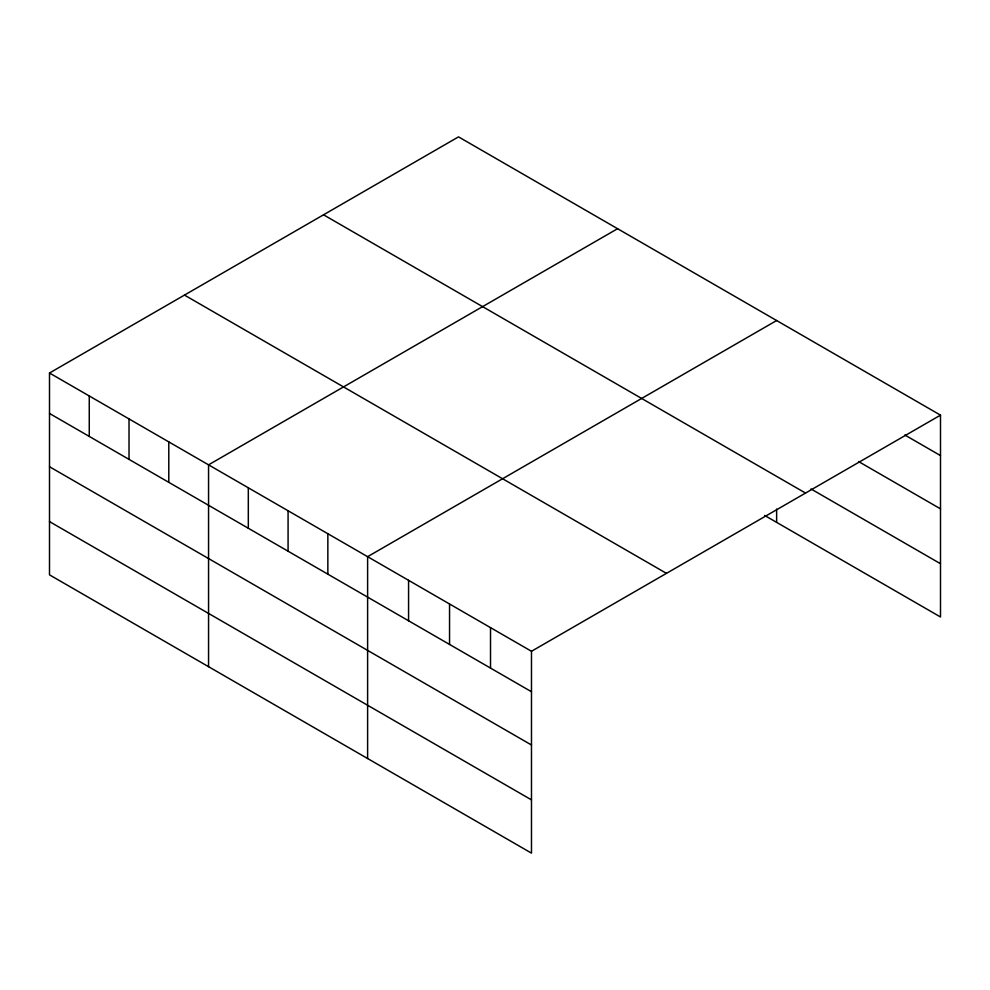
<?xml version="1.0" encoding="UTF-8"?>
<svg xmlns="http://www.w3.org/2000/svg" width="990" height="990" viewBox="0 0 990 990"><rect width="100%" height="100%" fill="white"/><g stroke="black" fill="none" stroke-linecap="round" stroke-linejoin="round"><path stroke-width="1.49" d="M49.5 373.02L531.482 651.284L531.482 853.133L49.5 574.856L49.5 373.02L458.519 136.868L940.5 415.144L940.5 616.98L764.701 515.481M617.574 228.702L208.556 464.842L208.556 666.691M776.63 320.525L367.612 556.677L367.612 758.513M531.482 651.284L940.5 415.144M904.823 434.994L940.5 455.586M858.565 461.538L940.5 508.848M810.983 488.949L940.5 563.718M323.544 214.805L805.526 493.07M184.474 295.094L666.456 573.359M49.5 413.461L531.482 691.738M49.5 466.723L531.482 745M49.5 521.594L531.482 799.87M776.63 509.058L776.63 522.374M490.52 627.635L490.52 668.077M449.547 603.987L449.547 644.428M408.573 580.326L408.573 620.779M327.851 533.721L327.851 574.163M288.078 510.766L288.078 551.207M248.317 487.798L248.317 528.252M168.795 441.887L168.795 482.34M129.022 418.931L129.022 459.385M89.261 395.975L89.261 436.417"/></g></svg>
